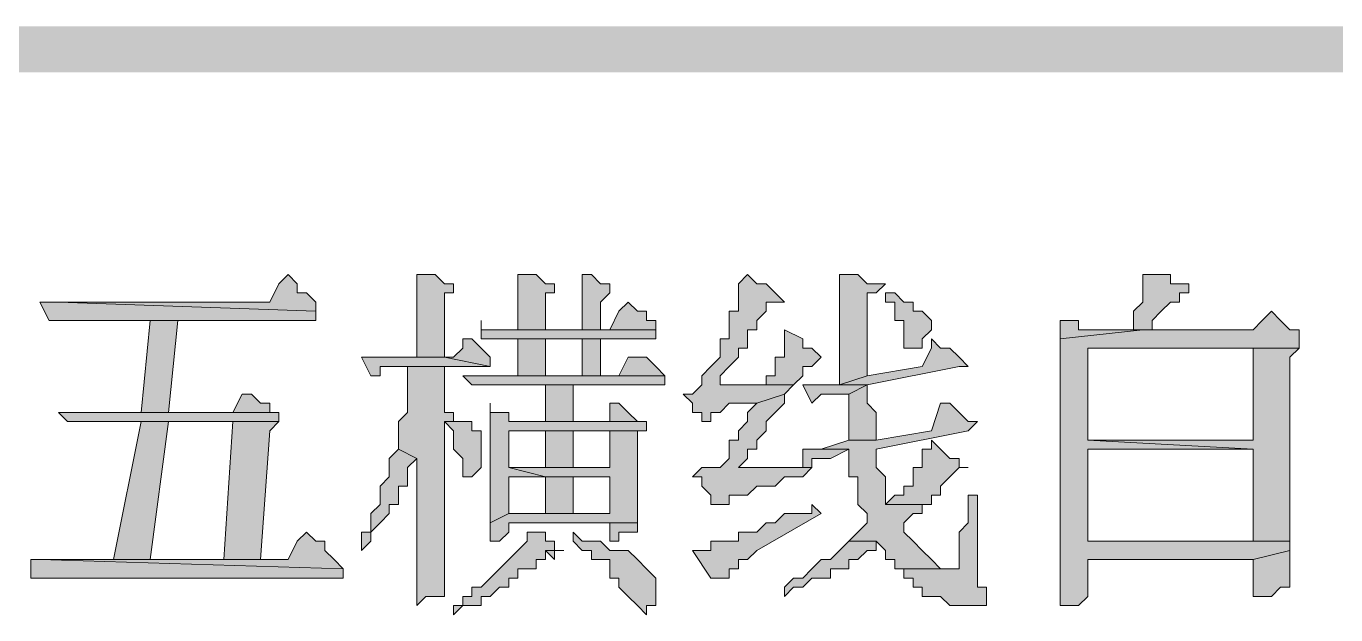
# Model space of a CAD drawing. Header units: millimetres. Extents: x 6 to 291, y 4 to 206.
# Drawn here: x 232.81 to 238.84, y 13.84 to 16.55 of the extents above; entities that cross this region are included whole.
import ezdxf

# ---------------------------------------------------------------- set-up
doc = ezdxf.new("R2010")
doc.units = ezdxf.units.MM
doc.layers.add('C00-00-00', color=7, linetype='Continuous')

msp = doc.modelspace()

# ---------------------------------------------------------------- hatches: boundary and pattern name
at = {"layer": 'C00-00-00'}
h = msp.add_hatch(color=256, dxfattribs=at)
h.dxf.hatch_style = 2
h.paths.add_polyline_path([(286.342664, 16.340669), (286.342664, 16.552333), (101.388337, 16.340669)])
h = msp.add_hatch(color=256, dxfattribs=at)
h.dxf.hatch_style = 2
h.paths.add_polyline_path([(286.342664, 16.552333), (101.388337, 16.340669), (101.388337, 16.552333)])
h = msp.add_hatch(color=256, dxfattribs=at)
h.dxf.hatch_style = 2
h.paths.add_polyline_path([(234.018661, 15.409331), (233.976328, 15.366997), (233.933995, 15.282331), (232.960328, 15.282331), (234.145661, 15.239997), (234.145661, 15.282331), (234.103328, 15.324664), (234.060995, 15.324664), (234.060995, 15.366997)])
h = msp.add_hatch(color=256, dxfattribs=at)
h.dxf.hatch_style = 2
h.paths.add_polyline_path([(234.611326, 15.409331), (234.611326, 15.028331), (234.441992, 15.028331), (234.738326, 15.028331), (234.738326, 15.282331), (234.738326, 15.324664), (234.780659, 15.324664), (234.780659, 15.366997), (234.738326, 15.366997), (234.695992, 15.409331), (234.653659, 15.409331)])
h = msp.add_hatch(color=256, dxfattribs=at)
h.dxf.hatch_style = 2
h.paths.add_polyline_path([(235.076995, 15.409331), (235.076995, 15.155331), (235.203995, 15.155331), (235.203995, 15.324664), (235.246328, 15.324664), (235.246328, 15.366997), (235.203995, 15.366997), (235.161661, 15.409331), (235.119328, 15.409331)])
h = msp.add_hatch(color=256, dxfattribs=at)
h.dxf.hatch_style = 2
h.paths.add_polyline_path([(235.373327, 15.409331), (235.373327, 15.155331), (235.457994, 15.155331), (235.457994, 15.282331), (235.500327, 15.324664), (235.500327, 15.366997), (235.457994, 15.366997), (235.41566, 15.409331)])
h = msp.add_hatch(color=256, dxfattribs=at)
h.dxf.hatch_style = 2
h.paths.add_polyline_path([(236.135328, 15.409331), (236.092995, 15.366997), (236.092995, 15.324664), (236.092995, 15.282331), (236.092995, 15.239997), (236.050661, 15.239997), (236.050661, 15.197664), (236.050661, 15.155331), (236.050661, 15.112997), (236.008328, 15.112997), (236.008328, 15.070664), (236.008328, 15.028331), (235.965995, 14.985997), (235.923661, 14.943664), (235.923661, 14.901331), (235.881328, 14.858997), (235.838995, 14.858997), (235.881328, 14.816664), (235.881328, 14.774331), (235.923661, 14.774331), (235.923661, 14.731997), (235.965995, 14.731997), (235.965995, 14.774331), (236.008328, 14.774331), (236.050661, 14.816664), (236.092995, 14.816664), (236.177661, 14.816664), (236.304661, 14.858997), (236.346995, 14.901331), (236.008328, 14.901331), (236.008328, 14.943664), (236.050661, 14.985997), (236.092995, 15.028331), (236.092995, 15.070664), (236.135328, 15.070664), (236.135328, 15.112997), (236.135328, 15.155331), (236.177661, 15.155331), (236.177661, 15.197664), (236.219995, 15.239997), (236.219995, 15.282331), (236.262328, 15.282331), (236.304661, 15.282331), (236.262328, 15.324664), (236.219995, 15.366997), (236.177661, 15.366997)])
h = msp.add_hatch(color=256, dxfattribs=at)
h.dxf.hatch_style = 2
h.paths.add_polyline_path([(236.558671, 15.409331), (236.558671, 15.366997), (236.558671, 15.324664), (236.558671, 14.901331), (236.685671, 14.943664), (236.685671, 15.324664), (236.728004, 15.324664), (236.770338, 15.366997), (236.728004, 15.366997), (236.685671, 15.366997), (236.643338, 15.409331), (236.601004, 15.409331)])
h = msp.add_hatch(color=256, dxfattribs=at)
h.dxf.hatch_style = 2
h.paths.add_polyline_path([(237.955663, 15.409331), (237.955663, 15.366997), (237.955663, 15.324664), (237.955663, 15.282331), (237.913329, 15.239997), (237.913329, 15.197664), (237.913329, 15.155331), (237.743996, 15.155331), (237.997996, 15.155331), (237.997996, 15.197664), (238.040329, 15.239997), (238.082663, 15.282331), (238.124996, 15.282331), (238.124996, 15.324664), (238.167329, 15.324664), (238.167329, 15.366997), (238.124996, 15.366997), (238.082663, 15.366997), (238.082663, 15.409331), (238.040329, 15.409331)])
h = msp.add_hatch(color=256, dxfattribs=at)
h.dxf.hatch_style = 2
h.paths.add_polyline_path([(236.770335, 15.324662), (236.770335, 15.282329), (236.812668, 15.282329), (236.812668, 15.239995), (236.812668, 15.197662), (236.855001, 15.197662), (236.855001, 15.112995), (236.855001, 15.070662), (236.939668, 15.070662), (236.939668, 15.112995), (236.982001, 15.155329), (236.982001, 15.197662), (236.939668, 15.239995), (236.897335, 15.239995), (236.897335, 15.282329), (236.855001, 15.282329), (236.812668, 15.324662)])
h = msp.add_hatch(color=256, dxfattribs=at)
h.dxf.hatch_style = 2
h.paths.add_polyline_path([(232.87566, 15.282336), (232.917993, 15.197669), (234.14566, 15.197669), (234.14566, 15.240002), (232.960326, 15.282336)])
h = msp.add_hatch(color=256, dxfattribs=at)
h.dxf.hatch_style = 2
h.paths.add_polyline_path([(235.585006, 15.282336), (235.542673, 15.240002), (235.50034, 15.155336), (234.950006, 15.155336), (235.712006, 15.155336), (235.712006, 15.197669), (235.669673, 15.197669), (235.669673, 15.240002), (235.62734, 15.240002)])
h = msp.add_hatch(color=256, dxfattribs=at)
h.dxf.hatch_style = 2
h.paths.add_polyline_path([(238.548327, 15.24001), (238.505994, 15.197676), (238.46366, 15.155343), (237.95566, 15.155343), (237.57466, 15.11301), (237.57466, 13.885343), (237.616994, 13.885343), (237.659327, 13.885343), (237.70166, 13.927676), (237.70166, 13.97001), (237.70166, 14.09701), (238.46366, 14.09701), (238.632994, 14.139343), (238.632994, 14.181676), (237.70166, 14.181676), (237.70166, 14.60501), (238.46366, 14.60501), (237.70166, 14.647343), (237.70166, 15.070676), (238.46366, 15.070676), (238.675327, 15.070676), (238.675327, 15.11301), (238.675327, 15.155343), (238.632994, 15.155343), (238.59066, 15.197676)])
h = msp.add_hatch(color=256, dxfattribs=at)
h.dxf.hatch_style = 2
h.paths.add_polyline_path([(233.510666, 15.197667), (233.383671, 15.197667), (233.341329, 14.77434), (233.044997, 14.77434), (233.46834, 14.77434)])
h = msp.add_hatch(color=256, dxfattribs=at)
h.dxf.hatch_style = 2
h.paths.add_polyline_path([(234.907674, 15.197667), (234.907674, 15.113001), (235.712007, 15.113001), (235.712007, 15.155334), (234.950007, 15.155334), (234.907674, 15.155334)])
h = msp.add_hatch(color=256, dxfattribs=at)
h.dxf.hatch_style = 2
h.paths.add_polyline_path([(236.304665, 15.155341), (236.304665, 15.113008), (236.304665, 15.070674), (236.304665, 15.028341), (236.262332, 15.028341), (236.262332, 14.986008), (236.262332, 14.943674), (236.219999, 14.943674), (236.219999, 14.901341), (236.008332, 14.901341), (236.346999, 14.901341), (236.389332, 14.943674), (236.389332, 14.986008), (236.431665, 14.986008), (236.473999, 15.028341), (236.431665, 15.070674), (236.389332, 15.070674), (236.389332, 15.113008)])
h = msp.add_hatch(color=256, dxfattribs=at)
h.dxf.hatch_style = 2
h.paths.add_polyline_path([(237.574662, 15.197667), (237.574662, 15.113001), (237.955662, 15.155334), (237.743996, 15.155334), (237.701662, 15.155334), (237.659329, 15.155334), (237.659329, 15.197667), (237.616996, 15.197667)])
h = msp.add_hatch(color=256, dxfattribs=at)
h.dxf.hatch_style = 2
h.paths.add_polyline_path([(234.865331, 15.112999), (234.822998, 15.112999), (234.822998, 15.070665), (234.780665, 15.028332), (234.738331, 15.028332), (234.949998, 14.985999), (234.949998, 15.028332), (234.907665, 15.070665)])
h = msp.add_hatch(color=256, dxfattribs=at)
h.dxf.hatch_style = 2
h.paths.add_polyline_path([(235.076995, 15.112999), (235.076995, 14.943665), (234.865328, 14.943665), (235.203995, 14.943665), (235.203995, 15.112999), (235.373328, 15.112999)])
h = msp.add_hatch(color=256, dxfattribs=at)
h.dxf.hatch_style = 2
h.paths.add_polyline_path([(235.457996, 15.112999), (235.076995, 15.112999), (235.373327, 15.112999), (235.373327, 14.943661), (235.457996, 14.943661)])
h = msp.add_hatch(color=256, dxfattribs=at)
h.dxf.hatch_style = 2
h.paths.add_polyline_path([(236.981998, 15.112999), (236.981998, 15.070665), (236.939665, 14.985999), (236.685665, 14.943665), (236.558665, 14.901332), (236.473998, 14.901332), (236.431665, 14.901332), (236.685665, 14.901332), (237.108998, 14.985999), (237.151331, 14.985999), (237.108998, 15.028332), (237.066665, 15.070665), (237.024331, 15.070665)])
h = msp.add_hatch(color=256, dxfattribs=at)
h.dxf.hatch_style = 2
h.paths.add_polyline_path([(234.357336, 15.02833), (234.399669, 14.943663), (234.442003, 14.943663), (234.442003, 14.985997), (234.950003, 14.985997), (234.738336, 15.02833)])
h = msp.add_hatch(color=256, dxfattribs=at)
h.dxf.hatch_style = 2
h.paths.add_polyline_path([(235.627333, 15.02833), (235.584999, 15.02833), (235.542666, 14.943663), (235.203999, 14.943663), (235.754333, 14.943663), (235.711999, 14.985997), (235.669666, 15.02833)])
h = msp.add_hatch(color=256, dxfattribs=at)
h.dxf.hatch_style = 2
h.paths.add_polyline_path([(238.675338, 15.070672), (238.463671, 15.070672), (238.463671, 14.647339), (237.701671, 14.647339), (238.463671, 14.605006), (238.463671, 14.181672), (237.701671, 14.181672), (238.633004, 14.181672), (238.633004, 14.224006), (238.633004, 15.028339)])
h = msp.add_hatch(color=256, dxfattribs=at)
h.dxf.hatch_style = 2
h.paths.add_polyline_path([(234.738337, 14.986004), (234.569003, 14.986004), (234.569003, 14.94367), (234.569003, 14.901337), (234.569003, 14.859004), (234.569003, 14.774337), (234.52667, 14.732004), (234.52667, 14.68967), (234.52667, 14.647337), (234.52667, 14.605004), (234.611337, 14.56267), (234.611337, 13.92767), (234.611337, 13.885337), (234.65367, 13.92767), (234.696003, 13.92767), (234.738337, 13.92767), (234.738337, 14.732004), (234.78067, 14.732004), (234.78067, 14.774337), (234.738337, 14.774337)])
h = msp.add_hatch(color=256, dxfattribs=at)
h.dxf.hatch_style = 2
h.paths.add_polyline_path([(234.823005, 14.943661), (234.865339, 14.901328), (235.754339, 14.901328), (235.754339, 14.943661), (235.204005, 14.943661), (234.865339, 14.943661)])
h = msp.add_hatch(color=256, dxfattribs=at)
h.dxf.hatch_style = 2
h.paths.add_polyline_path([(235.331001, 14.731998), (235.331001, 14.901335), (235.204006, 14.901335), (235.204006, 14.731998)])
h = msp.add_hatch(color=256, dxfattribs=at)
h.dxf.hatch_style = 2
h.paths.add_polyline_path([(236.389334, 14.901335), (236.431667, 14.816669), (236.474001, 14.859002), (236.516334, 14.859002), (236.601001, 14.859002), (236.685667, 14.901335)])
h = msp.add_hatch(color=256, dxfattribs=at)
h.dxf.hatch_style = 2
h.paths.add_polyline_path([(236.685666, 14.901335), (236.600999, 14.859002), (236.600999, 14.647335), (236.727999, 14.647335), (236.727999, 14.774335), (236.685666, 14.816669)])
h = msp.add_hatch(color=256, dxfattribs=at)
h.dxf.hatch_style = 2
h.paths.add_polyline_path([(233.84934, 14.859009), (233.807007, 14.859009), (233.764674, 14.774342), (233.46834, 14.774342), (233.97634, 14.774342), (233.934007, 14.774342), (233.934007, 14.816675), (233.891674, 14.816675)])
h = msp.add_hatch(color=256, dxfattribs=at)
h.dxf.hatch_style = 2
h.paths.add_polyline_path([(236.304665, 14.859009), (236.177665, 14.816675), (236.135332, 14.774342), (236.135332, 14.732009), (236.092999, 14.689675), (236.092999, 14.647342), (236.050665, 14.647342), (236.050665, 14.605009), (236.050665, 14.562675), (236.008332, 14.520342), (235.965999, 14.520342), (235.923665, 14.520342), (235.881332, 14.478009), (235.923665, 14.478009), (235.923665, 14.435675), (235.965999, 14.393342), (235.965999, 14.351009), (236.008332, 14.351009), (236.050665, 14.351009), (236.050665, 14.393342), (236.092999, 14.393342), (236.135332, 14.393342), (236.177665, 14.435675), (236.219999, 14.435675), (236.262332, 14.435675), (236.304665, 14.478009), (236.346999, 14.478009), (236.389332, 14.478009), (236.431665, 14.520342), (236.092999, 14.520342), (236.135332, 14.562675), (236.135332, 14.605009), (236.177665, 14.605009), (236.177665, 14.647342), (236.219999, 14.689675), (236.219999, 14.732009), (236.262332, 14.774342), (236.304665, 14.816675)])
h = msp.add_hatch(color=256, dxfattribs=at)
h.dxf.hatch_style = 2
h.paths.add_polyline_path([(234.95, 14.816666), (234.95, 14.266333), (235.034667, 14.308666), (235.034667, 14.478), (235.204, 14.478), (235.034667, 14.520333), (235.034667, 14.689666), (235.204, 14.689666), (235.669667, 14.689666), (235.669667, 14.732), (235.627333, 14.732), (235.034667, 14.732), (235.034667, 14.774333), (234.992333, 14.774333), (234.95, 14.774333)])
h = msp.add_hatch(color=256, dxfattribs=at)
h.dxf.hatch_style = 2
h.paths.add_polyline_path([(235.542664, 14.816666), (235.500331, 14.816666), (235.500331, 14.732), (235.076997, 14.732), (235.627331, 14.732), (235.584997, 14.774333)])
h = msp.add_hatch(color=256, dxfattribs=at)
h.dxf.hatch_style = 2
h.paths.add_polyline_path([(237.02434, 14.816666), (236.982007, 14.689666), (236.728007, 14.647333), (236.601007, 14.647333), (236.474007, 14.605), (236.431674, 14.605), (236.38934, 14.605), (236.601007, 14.605), (236.601007, 14.478), (236.64334, 14.478), (236.64334, 14.435666), (236.64334, 14.393333), (236.64334, 14.351), (236.685674, 14.308666), (236.685674, 14.266333), (236.64334, 14.224), (236.601007, 14.181666), (236.728007, 14.181666), (236.77034, 14.139333), (236.77034, 14.097), (236.812674, 14.097), (236.812674, 14.054666), (236.855007, 14.054666), (237.066674, 14.054666), (237.02434, 14.054666), (236.982007, 14.097), (236.939674, 14.139333), (236.89734, 14.181666), (236.855007, 14.224), (236.855007, 14.266333), (236.89734, 14.308666), (236.939674, 14.308666), (236.939674, 14.351), (236.77034, 14.351), (236.77034, 14.393333), (236.77034, 14.478), (236.728007, 14.520333), (236.728007, 14.562666), (236.728007, 14.605), (237.15134, 14.689666), (237.193674, 14.732), (237.15134, 14.732), (237.109007, 14.774333), (237.066674, 14.816666)])
h = msp.add_hatch(color=256, dxfattribs=at)
h.dxf.hatch_style = 2
h.paths.add_polyline_path([(232.960328, 14.77434), (233.002661, 14.732007), (233.976328, 14.732007), (233.976328, 14.77434), (233.468328, 14.77434)])
h = msp.add_hatch(color=256, dxfattribs=at)
h.dxf.hatch_style = 2
h.paths.add_polyline_path([(233.341329, 14.731998), (233.214334, 14.097008), (233.383671, 14.097008), (233.46834, 14.731998), (233.764672, 14.731998)])
h = msp.add_hatch(color=256, dxfattribs=at)
h.dxf.hatch_style = 2
h.paths.add_polyline_path([(233.976335, 14.731998), (233.341335, 14.731998), (233.764669, 14.731998), (233.722335, 14.096998), (233.214335, 14.096998), (233.891669, 14.096998), (233.934002, 14.689665)])
h = msp.add_hatch(color=256, dxfattribs=at)
h.dxf.hatch_style = 2
h.paths.add_polyline_path([(234.780663, 14.731998), (234.738329, 14.731998), (234.780663, 14.689665), (234.780663, 14.647331), (234.780663, 14.604998), (234.822996, 14.562665), (234.822996, 14.477998), (234.865329, 14.477998), (234.907663, 14.520331), (234.907663, 14.562665), (234.907663, 14.647331), (234.907663, 14.689665), (234.865329, 14.689665), (234.865329, 14.731998), (234.822996, 14.731998)])
h = msp.add_hatch(color=256, dxfattribs=at)
h.dxf.hatch_style = 2
h.paths.add_polyline_path([(235.669659, 14.689672), (235.500326, 14.689672), (235.500326, 14.520338), (235.034659, 14.520338), (235.203992, 14.478005), (235.500326, 14.478005), (235.500326, 14.308672), (235.034659, 14.308672), (234.949992, 14.266338), (234.949992, 14.181672), (234.992326, 14.181672), (235.034659, 14.224005), (235.034659, 14.266338), (235.500326, 14.266338), (235.627326, 14.266338), (235.627326, 14.393338), (235.627326, 14.647338), (235.627326, 14.689672)])
h = msp.add_hatch(color=256, dxfattribs=at)
h.dxf.hatch_style = 2
h.paths.add_polyline_path([(235.331001, 14.520334), (235.331001, 14.689672), (235.204006, 14.689672), (235.204006, 14.520334)])
h = msp.add_hatch(color=256, dxfattribs=at)
h.dxf.hatch_style = 2
h.paths.add_polyline_path([(234.526673, 14.605003), (234.48434, 14.56267), (234.48434, 14.520336), (234.48434, 14.478003), (234.442006, 14.43567), (234.442006, 14.393336), (234.442006, 14.351003), (234.399673, 14.30867), (234.399673, 14.266336), (234.399673, 14.224003), (234.35734, 14.224003), (234.35734, 14.18167), (234.35734, 14.139336), (234.399673, 14.18167), (234.399673, 14.224003), (234.442006, 14.266336), (234.48434, 14.30867), (234.48434, 14.351003), (234.526673, 14.351003), (234.526673, 14.393336), (234.526673, 14.43567), (234.569006, 14.43567), (234.569006, 14.478003), (234.569006, 14.520336), (234.61134, 14.56267)])
h = msp.add_hatch(color=256, dxfattribs=at)
h.dxf.hatch_style = 2
h.paths.add_polyline_path([(236.389334, 14.605003), (236.389334, 14.520336), (236.093001, 14.520336), (236.431667, 14.520336), (236.431667, 14.56267), (236.474001, 14.56267), (236.516334, 14.56267), (236.601001, 14.605003)])
h = msp.add_hatch(color=256, dxfattribs=at)
h.dxf.hatch_style = 2
h.paths.add_polyline_path([(236.981998, 14.647329), (236.981998, 14.604996), (236.939665, 14.604996), (236.939665, 14.562663), (236.939665, 14.520329), (236.897331, 14.520329), (236.897331, 14.477996), (236.897331, 14.435663), (236.854998, 14.435663), (236.854998, 14.393329), (236.812665, 14.393329), (236.770331, 14.350996), (236.939665, 14.350996), (236.981998, 14.350996), (236.981998, 14.393329), (237.024331, 14.393329), (237.024331, 14.435663), (237.066665, 14.477996), (237.108998, 14.520329), (237.151331, 14.520329), (237.108998, 14.520329), (237.108998, 14.562663), (237.066665, 14.562663), (237.024331, 14.604996)])
h = msp.add_hatch(color=256, dxfattribs=at)
h.dxf.hatch_style = 2
h.paths.add_polyline_path([(235.204006, 14.478008), (235.204006, 14.308671), (235.331001, 14.308671), (235.331001, 14.478008), (235.500338, 14.478008)])
h = msp.add_hatch(color=256, dxfattribs=at)
h.dxf.hatch_style = 2
h.paths.add_polyline_path([(237.151335, 14.39334), (237.151335, 14.351006), (237.151335, 14.26634), (237.109002, 14.224006), (237.109002, 14.13934), (237.109002, 14.097006), (237.109002, 14.054673), (237.066669, 14.054673), (236.855002, 14.054673), (236.855002, 14.01234), (236.897335, 14.01234), (236.897335, 13.970006), (236.939669, 13.970006), (236.939669, 13.927673), (236.982002, 13.927673), (237.024335, 13.927673), (237.066669, 13.88534), (237.109002, 13.88534), (237.151335, 13.88534), (237.236002, 13.88534), (237.236002, 13.927673), (237.236002, 13.970006), (237.193669, 13.970006), (237.193669, 14.01234), (237.193669, 14.054673), (237.193669, 14.351006), (237.193669, 14.39334)])
h = msp.add_hatch(color=256, dxfattribs=at)
h.dxf.hatch_style = 2
h.paths.add_polyline_path([(236.43166, 14.350997), (236.43166, 14.308664), (236.389327, 14.308664), (236.346994, 14.308664), (236.30466, 14.308664), (236.262327, 14.266331), (236.219994, 14.266331), (236.17766, 14.223997), (236.135327, 14.223997), (236.092994, 14.223997), (236.092994, 14.181664), (236.008327, 14.181664), (235.965994, 14.181664), (235.965994, 14.139331), (235.881327, 14.139331), (235.965994, 14.012331), (236.008327, 14.012331), (236.05066, 14.012331), (236.05066, 14.054664), (236.092994, 14.054664), (236.092994, 14.096997), (236.135327, 14.096997), (236.17766, 14.139331), (236.473994, 14.308664)])
h = msp.add_hatch(color=256, dxfattribs=at)
h.dxf.hatch_style = 2
h.paths.add_polyline_path([(235.627333, 14.266329), (235.500333, 14.266329), (235.500333, 14.223995), (235.500333, 14.181662), (235.542666, 14.181662), (235.542666, 14.223995), (235.584999, 14.223995), (235.627333, 14.223995)])
h = msp.add_hatch(color=256, dxfattribs=at)
h.dxf.hatch_style = 2
h.paths.add_polyline_path([(234.10333, 14.224002), (234.060997, 14.181669), (234.018663, 14.097002), (232.875663, 14.097002), (234.272663, 14.054669), (234.23033, 14.097002), (234.187997, 14.139336), (234.187997, 14.181669), (234.145663, 14.181669)])
h = msp.add_hatch(color=256, dxfattribs=at)
h.dxf.hatch_style = 2
h.paths.add_polyline_path([(235.161663, 14.224002), (235.11933, 14.224002), (235.11933, 14.181669), (235.076997, 14.139336), (235.034663, 14.097002), (234.99233, 14.054669), (234.949997, 14.012336), (234.907663, 13.970002), (234.86533, 13.970002), (234.86533, 13.927669), (234.822997, 13.927669), (234.822997, 13.885336), (234.780663, 13.885336), (234.780663, 13.843002), (234.822997, 13.885336), (234.86533, 13.885336), (234.907663, 13.885336), (234.907663, 13.927669), (234.949997, 13.927669), (234.99233, 13.970002), (235.034663, 13.970002), (235.034663, 14.012336), (235.076997, 14.012336), (235.076997, 14.054669), (235.11933, 14.054669), (235.161663, 14.054669), (235.161663, 14.097002), (235.203997, 14.097002), (235.203997, 14.139336), (235.288663, 14.139336), (235.24633, 14.139336), (235.24633, 14.181669), (235.203997, 14.181669), (235.203997, 14.224002)])
h = msp.add_hatch(color=256, dxfattribs=at)
h.dxf.hatch_style = 2
h.paths.add_polyline_path([(235.331001, 14.224002), (235.331001, 14.181669), (235.373334, 14.139336), (235.415667, 14.139336), (235.415667, 14.097002), (235.458001, 14.097002), (235.500334, 14.097002), (235.500334, 14.054669), (235.500334, 14.012336), (235.542667, 14.012336), (235.542667, 13.970002), (235.585001, 13.927669), (235.627334, 13.885336), (235.669667, 13.843002), (235.669667, 13.885336), (235.712001, 13.885336), (235.712001, 13.927669), (235.712001, 13.970002), (235.712001, 14.012336), (235.669667, 14.054669), (235.627334, 14.097002), (235.585001, 14.139336), (235.542667, 14.139336), (235.500334, 14.139336), (235.458001, 14.181669), (235.415667, 14.181669), (235.373334, 14.181669)])
h = msp.add_hatch(color=256, dxfattribs=at)
h.dxf.hatch_style = 2
h.paths.add_polyline_path([(236.600997, 14.181676), (236.558664, 14.139343), (236.516331, 14.09701), (236.473997, 14.09701), (236.431664, 14.054676), (236.389331, 14.012343), (236.346997, 14.012343), (236.304664, 13.97001), (236.304664, 13.927676), (236.346997, 13.97001), (236.389331, 13.97001), (236.431664, 14.012343), (236.473997, 14.012343), (236.516331, 14.012343), (236.516331, 14.054676), (236.558664, 14.054676), (236.600997, 14.054676), (236.600997, 14.09701), (236.643331, 14.09701), (236.685664, 14.139343), (236.727997, 14.139343), (236.727997, 14.181676)])
h = msp.add_hatch(color=256, dxfattribs=at)
h.dxf.hatch_style = 2
h.paths.add_polyline_path([(235.288674, 14.139334), (235.204006, 14.139334), (235.246332, 14.097008), (235.246332, 14.139334)])
h = msp.add_hatch(color=256, dxfattribs=at)
h.dxf.hatch_style = 2
h.paths.add_polyline_path([(238.632996, 14.139334), (238.463662, 14.097001), (238.463662, 13.927667), (238.505996, 13.927667), (238.548329, 13.927667), (238.590662, 13.970001), (238.632996, 13.970001)])
h = msp.add_hatch(color=256, dxfattribs=at)
h.dxf.hatch_style = 2
h.paths.add_polyline_path([(232.833333, 14.097008), (232.833333, 14.012341), (234.272667, 14.012341), (234.272667, 14.054674), (232.875667, 14.097008)])

# ---------------------------------------------------------------- linework, layer by layer
at = {"layer": 'C00-00-00', "lineweight": 13}
for points in [[(234.018661, 15.409331), (233.976328, 15.366997), (233.933995, 15.282331), (232.960328, 15.282331), (234.145661, 15.239997), (234.145661, 15.282331), (234.103328, 15.324664), (234.060995, 15.324664), (234.060995, 15.366997)], [(234.611326, 15.409331), (234.611326, 15.028331), (234.441992, 15.028331), (234.738326, 15.028331), (234.738326, 15.282331), (234.738326, 15.324664), (234.780659, 15.324664), (234.780659, 15.366997), (234.738326, 15.366997), (234.695992, 15.409331), (234.653659, 15.409331)], [(235.076995, 15.409331), (235.076995, 15.155331), (235.203995, 15.155331), (235.203995, 15.324664), (235.246328, 15.324664), (235.246328, 15.366997), (235.203995, 15.366997), (235.161661, 15.409331), (235.119328, 15.409331)], [(235.373327, 15.409331), (235.373327, 15.155331), (235.457994, 15.155331), (235.457994, 15.282331), (235.500327, 15.324664), (235.500327, 15.366997), (235.457994, 15.366997), (235.41566, 15.409331)], [(236.135328, 15.409331), (236.092995, 15.366997), (236.092995, 15.324664), (236.092995, 15.282331), (236.092995, 15.239997), (236.050661, 15.239997), (236.050661, 15.197664), (236.050661, 15.155331), (236.050661, 15.112997), (236.008328, 15.112997), (236.008328, 15.070664), (236.008328, 15.028331), (235.965995, 14.985997), (235.923661, 14.943664), (235.923661, 14.901331), (235.881328, 14.858997), (235.838995, 14.858997), (235.881328, 14.816664), (235.881328, 14.774331), (235.923661, 14.774331), (235.923661, 14.731997), (235.965995, 14.731997), (235.965995, 14.774331), (236.008328, 14.774331), (236.050661, 14.816664), (236.092995, 14.816664), (236.177661, 14.816664), (236.304661, 14.858997), (236.346995, 14.901331), (236.008328, 14.901331), (236.008328, 14.943664), (236.050661, 14.985997), (236.092995, 15.028331), (236.092995, 15.070664), (236.135328, 15.070664), (236.135328, 15.112997), (236.135328, 15.155331), (236.177661, 15.155331), (236.177661, 15.197664), (236.219995, 15.239997), (236.219995, 15.282331), (236.262328, 15.282331), (236.304661, 15.282331), (236.262328, 15.324664), (236.219995, 15.366997), (236.177661, 15.366997)], [(236.558671, 15.409331), (236.558671, 15.366997), (236.558671, 15.324664), (236.558671, 14.901331), (236.685671, 14.943664), (236.685671, 15.324664), (236.728004, 15.324664), (236.770338, 15.366997), (236.728004, 15.366997), (236.685671, 15.366997), (236.643338, 15.409331), (236.601004, 15.409331)], [(237.955663, 15.409331), (237.955663, 15.366997), (237.955663, 15.324664), (237.955663, 15.282331), (237.913329, 15.239997), (237.913329, 15.197664), (237.913329, 15.155331), (237.743996, 15.155331), (237.997996, 15.155331), (237.997996, 15.197664), (238.040329, 15.239997), (238.082663, 15.282331), (238.124996, 15.282331), (238.124996, 15.324664), (238.167329, 15.324664), (238.167329, 15.366997), (238.124996, 15.366997), (238.082663, 15.366997), (238.082663, 15.409331), (238.040329, 15.409331)], [(236.770335, 15.324662), (236.770335, 15.282329), (236.812668, 15.282329), (236.812668, 15.239995), (236.812668, 15.197662), (236.855001, 15.197662), (236.855001, 15.112995), (236.855001, 15.070662), (236.939668, 15.070662), (236.939668, 15.112995), (236.982001, 15.155329), (236.982001, 15.197662), (236.939668, 15.239995), (236.897335, 15.239995), (236.897335, 15.282329), (236.855001, 15.282329), (236.812668, 15.324662)], [(232.87566, 15.282336), (232.917993, 15.197669), (234.14566, 15.197669), (234.14566, 15.240002), (232.960326, 15.282336)], [(235.585006, 15.282336), (235.542673, 15.240002), (235.50034, 15.155336), (234.950006, 15.155336), (235.712006, 15.155336), (235.712006, 15.197669), (235.669673, 15.197669), (235.669673, 15.240002), (235.62734, 15.240002)], [(238.548327, 15.24001), (238.505994, 15.197676), (238.46366, 15.155343), (237.95566, 15.155343), (237.57466, 15.11301), (237.57466, 13.885343), (237.616994, 13.885343), (237.659327, 13.885343), (237.70166, 13.927676), (237.70166, 13.97001), (237.70166, 14.09701), (238.46366, 14.09701), (238.632994, 14.139343), (238.632994, 14.181676), (237.70166, 14.181676), (237.70166, 14.60501), (238.46366, 14.60501), (237.70166, 14.647343), (237.70166, 15.070676), (238.46366, 15.070676), (238.675327, 15.070676), (238.675327, 15.11301), (238.675327, 15.155343), (238.632994, 15.155343), (238.59066, 15.197676)], [(233.510666, 15.197667), (233.383671, 15.197667), (233.341329, 14.77434), (233.044997, 14.77434), (233.46834, 14.77434)], [(234.907674, 15.197667), (234.907674, 15.113001), (235.712007, 15.113001), (235.712007, 15.155334), (234.950007, 15.155334), (234.907674, 15.155334)], [(236.304665, 15.155341), (236.304665, 15.113008), (236.304665, 15.070674), (236.304665, 15.028341), (236.262332, 15.028341), (236.262332, 14.986008), (236.262332, 14.943674), (236.219999, 14.943674), (236.219999, 14.901341), (236.008332, 14.901341), (236.346999, 14.901341), (236.389332, 14.943674), (236.389332, 14.986008), (236.431665, 14.986008), (236.473999, 15.028341), (236.431665, 15.070674), (236.389332, 15.070674), (236.389332, 15.113008)], [(237.574662, 15.197667), (237.574662, 15.113001), (237.955662, 15.155334), (237.743996, 15.155334), (237.701662, 15.155334), (237.659329, 15.155334), (237.659329, 15.197667), (237.616996, 15.197667)], [(234.865331, 15.112999), (234.822998, 15.112999), (234.822998, 15.070665), (234.780665, 15.028332), (234.738331, 15.028332), (234.949998, 14.985999), (234.949998, 15.028332), (234.907665, 15.070665)], [(235.076995, 15.112999), (235.076995, 14.943665), (234.865328, 14.943665), (235.203995, 14.943665), (235.203995, 15.112999), (235.373328, 15.112999)], [(235.457996, 15.112999), (235.076995, 15.112999), (235.373327, 15.112999), (235.373327, 14.943661), (235.457996, 14.943661)], [(236.981998, 15.112999), (236.981998, 15.070665), (236.939665, 14.985999), (236.685665, 14.943665), (236.558665, 14.901332), (236.473998, 14.901332), (236.431665, 14.901332), (236.685665, 14.901332), (237.108998, 14.985999), (237.151331, 14.985999), (237.108998, 15.028332), (237.066665, 15.070665), (237.024331, 15.070665)], [(234.357336, 15.02833), (234.399669, 14.943663), (234.442003, 14.943663), (234.442003, 14.985997), (234.950003, 14.985997), (234.738336, 15.02833)], [(235.627333, 15.02833), (235.584999, 15.02833), (235.542666, 14.943663), (235.203999, 14.943663), (235.754333, 14.943663), (235.711999, 14.985997), (235.669666, 15.02833)], [(238.675338, 15.070672), (238.463671, 15.070672), (238.463671, 14.647339), (237.701671, 14.647339), (238.463671, 14.605006), (238.463671, 14.181672), (237.701671, 14.181672), (238.633004, 14.181672), (238.633004, 14.224006), (238.633004, 15.028339)], [(234.738337, 14.986004), (234.569003, 14.986004), (234.569003, 14.94367), (234.569003, 14.901337), (234.569003, 14.859004), (234.569003, 14.774337), (234.52667, 14.732004), (234.52667, 14.68967), (234.52667, 14.647337), (234.52667, 14.605004), (234.611337, 14.56267), (234.611337, 13.92767), (234.611337, 13.885337), (234.65367, 13.92767), (234.696003, 13.92767), (234.738337, 13.92767), (234.738337, 14.732004), (234.78067, 14.732004), (234.78067, 14.774337), (234.738337, 14.774337)], [(234.823005, 14.943661), (234.865339, 14.901328), (235.754339, 14.901328), (235.754339, 14.943661), (235.204005, 14.943661), (234.865339, 14.943661)], [(235.331001, 14.731998), (235.331001, 14.901335), (235.204006, 14.901335), (235.204006, 14.731998)], [(236.389334, 14.901335), (236.431667, 14.816669), (236.474001, 14.859002), (236.516334, 14.859002), (236.601001, 14.859002), (236.685667, 14.901335)], [(236.685666, 14.901335), (236.600999, 14.859002), (236.600999, 14.647335), (236.727999, 14.647335), (236.727999, 14.774335), (236.685666, 14.816669)], [(233.84934, 14.859009), (233.807007, 14.859009), (233.764674, 14.774342), (233.46834, 14.774342), (233.97634, 14.774342), (233.934007, 14.774342), (233.934007, 14.816675), (233.891674, 14.816675)], [(236.304665, 14.859009), (236.177665, 14.816675), (236.135332, 14.774342), (236.135332, 14.732009), (236.092999, 14.689675), (236.092999, 14.647342), (236.050665, 14.647342), (236.050665, 14.605009), (236.050665, 14.562675), (236.008332, 14.520342), (235.965999, 14.520342), (235.923665, 14.520342), (235.881332, 14.478009), (235.923665, 14.478009), (235.923665, 14.435675), (235.965999, 14.393342), (235.965999, 14.351009), (236.008332, 14.351009), (236.050665, 14.351009), (236.050665, 14.393342), (236.092999, 14.393342), (236.135332, 14.393342), (236.177665, 14.435675), (236.219999, 14.435675), (236.262332, 14.435675), (236.304665, 14.478009), (236.346999, 14.478009), (236.389332, 14.478009), (236.431665, 14.520342), (236.092999, 14.520342), (236.135332, 14.562675), (236.135332, 14.605009), (236.177665, 14.605009), (236.177665, 14.647342), (236.219999, 14.689675), (236.219999, 14.732009), (236.262332, 14.774342), (236.304665, 14.816675)], [(234.95, 14.816666), (234.95, 14.266333), (235.034667, 14.308666), (235.034667, 14.478), (235.204, 14.478), (235.034667, 14.520333), (235.034667, 14.689666), (235.204, 14.689666), (235.669667, 14.689666), (235.669667, 14.732), (235.627333, 14.732), (235.034667, 14.732), (235.034667, 14.774333), (234.992333, 14.774333), (234.95, 14.774333)], [(235.542664, 14.816666), (235.500331, 14.816666), (235.500331, 14.732), (235.076997, 14.732), (235.627331, 14.732), (235.584997, 14.774333)], [(237.02434, 14.816666), (236.982007, 14.689666), (236.728007, 14.647333), (236.601007, 14.647333), (236.474007, 14.605), (236.431674, 14.605), (236.38934, 14.605), (236.601007, 14.605), (236.601007, 14.478), (236.64334, 14.478), (236.64334, 14.435666), (236.64334, 14.393333), (236.64334, 14.351), (236.685674, 14.308666), (236.685674, 14.266333), (236.64334, 14.224), (236.601007, 14.181666), (236.728007, 14.181666), (236.77034, 14.139333), (236.77034, 14.097), (236.812674, 14.097), (236.812674, 14.054666), (236.855007, 14.054666), (237.066674, 14.054666), (237.02434, 14.054666), (236.982007, 14.097), (236.939674, 14.139333), (236.89734, 14.181666), (236.855007, 14.224), (236.855007, 14.266333), (236.89734, 14.308666), (236.939674, 14.308666), (236.939674, 14.351), (236.77034, 14.351), (236.77034, 14.393333), (236.77034, 14.478), (236.728007, 14.520333), (236.728007, 14.562666), (236.728007, 14.605), (237.15134, 14.689666), (237.193674, 14.732), (237.15134, 14.732), (237.109007, 14.774333), (237.066674, 14.816666)], [(232.960328, 14.77434), (233.002661, 14.732007), (233.976328, 14.732007), (233.976328, 14.77434), (233.468328, 14.77434)], [(233.341329, 14.731998), (233.214334, 14.097008), (233.383671, 14.097008), (233.46834, 14.731998), (233.764672, 14.731998)], [(233.976335, 14.731998), (233.341335, 14.731998), (233.764669, 14.731998), (233.722335, 14.096998), (233.214335, 14.096998), (233.891669, 14.096998), (233.934002, 14.689665)], [(234.780663, 14.731998), (234.738329, 14.731998), (234.780663, 14.689665), (234.780663, 14.647331), (234.780663, 14.604998), (234.822996, 14.562665), (234.822996, 14.477998), (234.865329, 14.477998), (234.907663, 14.520331), (234.907663, 14.562665), (234.907663, 14.647331), (234.907663, 14.689665), (234.865329, 14.689665), (234.865329, 14.731998), (234.822996, 14.731998)], [(235.669659, 14.689672), (235.500326, 14.689672), (235.500326, 14.520338), (235.034659, 14.520338), (235.203992, 14.478005), (235.500326, 14.478005), (235.500326, 14.308672), (235.034659, 14.308672), (234.949992, 14.266338), (234.949992, 14.181672), (234.992326, 14.181672), (235.034659, 14.224005), (235.034659, 14.266338), (235.500326, 14.266338), (235.627326, 14.266338), (235.627326, 14.393338), (235.627326, 14.647338), (235.627326, 14.689672)], [(235.331001, 14.520334), (235.331001, 14.689672), (235.204006, 14.689672), (235.204006, 14.520334)], [(234.526673, 14.605003), (234.48434, 14.56267), (234.48434, 14.520336), (234.48434, 14.478003), (234.442006, 14.43567), (234.442006, 14.393336), (234.442006, 14.351003), (234.399673, 14.30867), (234.399673, 14.266336), (234.399673, 14.224003), (234.35734, 14.224003), (234.35734, 14.18167), (234.35734, 14.139336), (234.399673, 14.18167), (234.399673, 14.224003), (234.442006, 14.266336), (234.48434, 14.30867), (234.48434, 14.351003), (234.526673, 14.351003), (234.526673, 14.393336), (234.526673, 14.43567), (234.569006, 14.43567), (234.569006, 14.478003), (234.569006, 14.520336), (234.61134, 14.56267)], [(236.389334, 14.605003), (236.389334, 14.520336), (236.093001, 14.520336), (236.431667, 14.520336), (236.431667, 14.56267), (236.474001, 14.56267), (236.516334, 14.56267), (236.601001, 14.605003)], [(236.981998, 14.647329), (236.981998, 14.604996), (236.939665, 14.604996), (236.939665, 14.562663), (236.939665, 14.520329), (236.897331, 14.520329), (236.897331, 14.477996), (236.897331, 14.435663), (236.854998, 14.435663), (236.854998, 14.393329), (236.812665, 14.393329), (236.770331, 14.350996), (236.939665, 14.350996), (236.981998, 14.350996), (236.981998, 14.393329), (237.024331, 14.393329), (237.024331, 14.435663), (237.066665, 14.477996), (237.108998, 14.520329), (237.151331, 14.520329), (237.108998, 14.520329), (237.108998, 14.562663), (237.066665, 14.562663), (237.024331, 14.604996)], [(235.204006, 14.478008), (235.204006, 14.308671), (235.331001, 14.308671), (235.331001, 14.478008), (235.500338, 14.478008)], [(237.151335, 14.39334), (237.151335, 14.351006), (237.151335, 14.26634), (237.109002, 14.224006), (237.109002, 14.13934), (237.109002, 14.097006), (237.109002, 14.054673), (237.066669, 14.054673), (236.855002, 14.054673), (236.855002, 14.01234), (236.897335, 14.01234), (236.897335, 13.970006), (236.939669, 13.970006), (236.939669, 13.927673), (236.982002, 13.927673), (237.024335, 13.927673), (237.066669, 13.88534), (237.109002, 13.88534), (237.151335, 13.88534), (237.236002, 13.88534), (237.236002, 13.927673), (237.236002, 13.970006), (237.193669, 13.970006), (237.193669, 14.01234), (237.193669, 14.054673), (237.193669, 14.351006), (237.193669, 14.39334)], [(236.43166, 14.350997), (236.43166, 14.308664), (236.389327, 14.308664), (236.346994, 14.308664), (236.30466, 14.308664), (236.262327, 14.266331), (236.219994, 14.266331), (236.17766, 14.223997), (236.135327, 14.223997), (236.092994, 14.223997), (236.092994, 14.181664), (236.008327, 14.181664), (235.965994, 14.181664), (235.965994, 14.139331), (235.881327, 14.139331), (235.965994, 14.012331), (236.008327, 14.012331), (236.05066, 14.012331), (236.05066, 14.054664), (236.092994, 14.054664), (236.092994, 14.096997), (236.135327, 14.096997), (236.17766, 14.139331), (236.473994, 14.308664)], [(235.627333, 14.266329), (235.500333, 14.266329), (235.500333, 14.223995), (235.500333, 14.181662), (235.542666, 14.181662), (235.542666, 14.223995), (235.584999, 14.223995), (235.627333, 14.223995)], [(234.10333, 14.224002), (234.060997, 14.181669), (234.018663, 14.097002), (232.875663, 14.097002), (234.272663, 14.054669), (234.23033, 14.097002), (234.187997, 14.139336), (234.187997, 14.181669), (234.145663, 14.181669)], [(235.161663, 14.224002), (235.11933, 14.224002), (235.11933, 14.181669), (235.076997, 14.139336), (235.034663, 14.097002), (234.99233, 14.054669), (234.949997, 14.012336), (234.907663, 13.970002), (234.86533, 13.970002), (234.86533, 13.927669), (234.822997, 13.927669), (234.822997, 13.885336), (234.780663, 13.885336), (234.780663, 13.843002), (234.822997, 13.885336), (234.86533, 13.885336), (234.907663, 13.885336), (234.907663, 13.927669), (234.949997, 13.927669), (234.99233, 13.970002), (235.034663, 13.970002), (235.034663, 14.012336), (235.076997, 14.012336), (235.076997, 14.054669), (235.11933, 14.054669), (235.161663, 14.054669), (235.161663, 14.097002), (235.203997, 14.097002), (235.203997, 14.139336), (235.288663, 14.139336), (235.24633, 14.139336), (235.24633, 14.181669), (235.203997, 14.181669), (235.203997, 14.224002)], [(235.331001, 14.224002), (235.331001, 14.181669), (235.373334, 14.139336), (235.415667, 14.139336), (235.415667, 14.097002), (235.458001, 14.097002), (235.500334, 14.097002), (235.500334, 14.054669), (235.500334, 14.012336), (235.542667, 14.012336), (235.542667, 13.970002), (235.585001, 13.927669), (235.627334, 13.885336), (235.669667, 13.843002), (235.669667, 13.885336), (235.712001, 13.885336), (235.712001, 13.927669), (235.712001, 13.970002), (235.712001, 14.012336), (235.669667, 14.054669), (235.627334, 14.097002), (235.585001, 14.139336), (235.542667, 14.139336), (235.500334, 14.139336), (235.458001, 14.181669), (235.415667, 14.181669), (235.373334, 14.181669)], [(236.600997, 14.181676), (236.558664, 14.139343), (236.516331, 14.09701), (236.473997, 14.09701), (236.431664, 14.054676), (236.389331, 14.012343), (236.346997, 14.012343), (236.304664, 13.97001), (236.304664, 13.927676), (236.346997, 13.97001), (236.389331, 13.97001), (236.431664, 14.012343), (236.473997, 14.012343), (236.516331, 14.012343), (236.516331, 14.054676), (236.558664, 14.054676), (236.600997, 14.054676), (236.600997, 14.09701), (236.643331, 14.09701), (236.685664, 14.139343), (236.727997, 14.139343), (236.727997, 14.181676)], [(235.288674, 14.139334), (235.204006, 14.139334), (235.246332, 14.097008), (235.246332, 14.139334)], [(238.632996, 14.139334), (238.463662, 14.097001), (238.463662, 13.927667), (238.505996, 13.927667), (238.548329, 13.927667), (238.590662, 13.970001), (238.632996, 13.970001)], [(232.833333, 14.097008), (232.833333, 14.012341), (234.272667, 14.012341), (234.272667, 14.054674), (232.875667, 14.097008)]]:
    msp.add_lwpolyline(points, close=True, dxfattribs=at)

doc.saveas('drawing.dxf')
